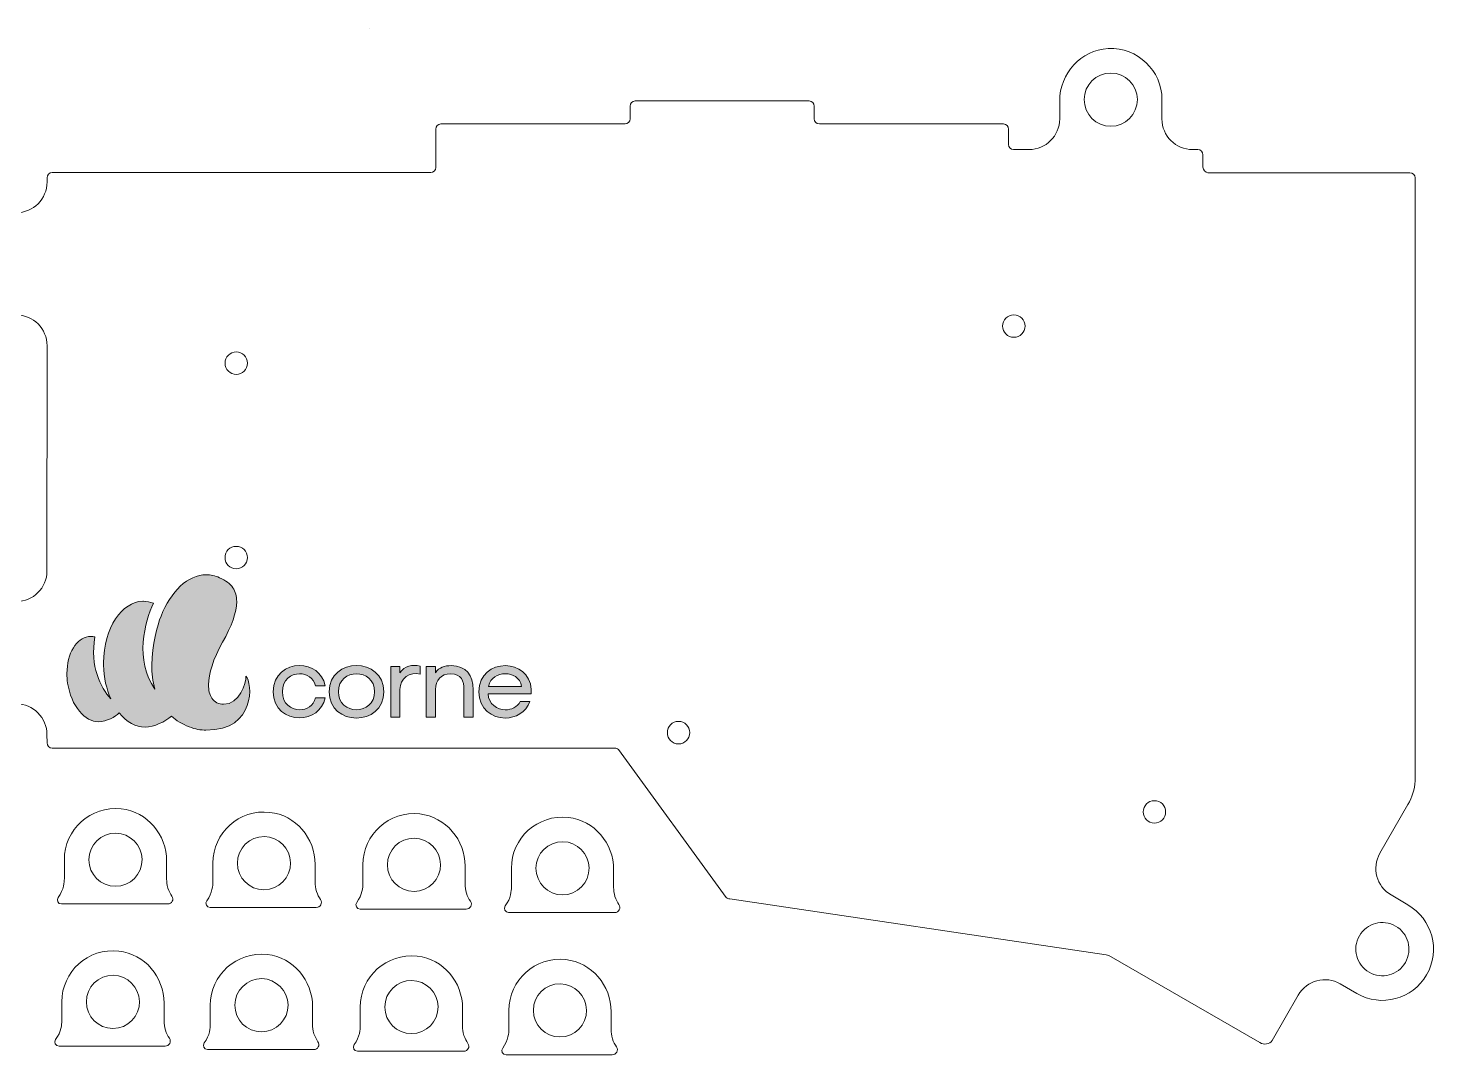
# Model space of a CAD drawing. Header units: inches. Extents: x -144 to 144, y -100 to 102.
# Drawn here: x 5.6 to 143.7, y 1.3 to 101.7 of the extents above; entities that cross this region are included whole.
import ezdxf

# ---------------------------------------------------------------- set-up
doc = ezdxf.new("R2010")
doc.units = ezdxf.units.IN
doc.header["$MEASUREMENT"] = 0
doc.layers.add('_U+5207_U+65AD_U+30D1_U+30B9', color=7, linetype='Continuous')
doc.layers.add('_U+5F6B_U+523B_U+30D1_U+30B9', color=7, linetype='Continuous')

# ---------------------------------------------------------------- blocks, each defined once
blk = doc.blocks.new('block 3')
at = {"layer": '_U+5F6B_U+523B_U+30D1_U+30B9', "true_color": 0xffffff}
h = blk.add_hatch(color=7, dxfattribs=at)
h.dxf.hatch_style = 2
edge = h.paths.add_edge_path()
edge.add_spline(control_points=[(34.59, 36.21), (34.35, 34.9), (33.23, 34.26), (32.11, 34.25), (30.82, 34.23), (29.52, 35.08), (29.52, 36.8), (29.52, 38.52), (30.81, 39.36), (32.1, 39.36), (33.22, 39.36), (34.35, 38.71), (34.59, 37.39), (34.59, 37.39), (33.67, 37.39), (33.67, 37.39), (33.45, 38.18), (32.78, 38.56), (32.1, 38.56), (31.27, 38.56), (30.42, 37.98), (30.42, 36.8), (30.42, 35.61), (31.26, 35.04), (32.11, 35.04), (32.79, 35.04), (33.45, 35.42), (33.67, 36.21), (33.67, 36.21), (34.59, 36.21), (34.59, 36.21)], knot_values=[0, 0, 0, 0, 1, 1, 1, 2, 2, 2, 3, 3, 3, 4, 4, 4, 5, 5, 5, 6, 6, 6, 7, 7, 7, 8, 8, 8, 9, 9, 9, 10, 10, 10, 10], degree=3, periodic=1)
h = blk.add_hatch(color=7, dxfattribs=at)
h.dxf.hatch_style = 2
edge = h.paths.add_edge_path()
edge.add_spline(control_points=[(37.65, 34.23), (36.31, 34.23), (34.99, 35.09), (34.99, 36.8), (34.99, 38.51), (36.33, 39.36), (37.67, 39.36), (39.01, 39.36), (40.33, 38.5), (40.33, 36.8), (40.33, 35.08), (38.99, 34.23), (37.65, 34.23)], knot_values=[0, 0, 0, 0, 1, 1, 1, 2, 2, 2, 3, 3, 3, 4, 4, 4, 4], degree=3, periodic=1)
edge = h.paths.add_edge_path()
edge.add_spline(control_points=[(37.65, 35.04), (38.54, 35.03), (39.44, 35.62), (39.44, 36.8), (39.44, 37.97), (38.55, 38.56), (37.67, 38.56), (36.78, 38.56), (35.89, 37.98), (35.89, 36.8), (35.89, 35.63), (36.77, 35.05), (37.65, 35.04)], knot_values=[0, 0, 0, 0, 1, 1, 1, 2, 2, 2, 3, 3, 3, 4, 4, 4, 4], degree=3, periodic=1)
h = blk.add_hatch(color=7, dxfattribs=at)
h.dxf.hatch_style = 2
edge = h.paths.add_edge_path()
edge.add_spline(control_points=[(41.91, 39.27), (41.91, 39.27), (41.91, 38.66), (41.91, 38.66), (42.38, 39.33), (43.11, 39.49), (43.9, 39.3), (43.9, 39.3), (43.9, 38.52), (43.9, 38.52), (42.88, 38.82), (41.91, 38.08), (41.91, 37.01), (41.91, 37.01), (41.91, 34.32), (41.91, 34.32), (41.91, 34.32), (41.02, 34.32), (41.02, 34.32), (41.02, 34.32), (41.02, 39.27), (41.02, 39.27), (41.02, 39.27), (41.91, 39.27), (41.91, 39.27)], knot_values=[0, 0, 0, 0, 1, 1, 1, 2, 2, 2, 3, 3, 3, 4, 4, 4, 5, 5, 5, 6, 6, 6, 7, 7, 7, 8, 8, 8, 8], degree=3, periodic=1)
h = blk.add_hatch(color=7, dxfattribs=at)
h.dxf.hatch_style = 2
edge = h.paths.add_edge_path()
edge.add_spline(control_points=[(45.39, 39.27), (45.39, 39.27), (45.39, 38.66), (45.39, 38.66), (45.75, 39.19), (46.28, 39.35), (46.91, 39.35), (48.42, 39.35), (49.06, 38.41), (49.06, 36.99), (49.06, 36.99), (49.06, 34.32), (49.06, 34.32), (49.06, 34.32), (48.17, 34.32), (48.17, 34.32), (48.17, 34.32), (48.17, 36.98), (48.17, 36.98), (48.17, 37.9), (47.93, 38.54), (46.88, 38.55), (45.92, 38.57), (45.39, 37.88), (45.39, 37.02), (45.39, 37.02), (45.39, 34.32), (45.39, 34.32), (45.39, 34.32), (44.49, 34.32), (44.49, 34.32), (44.49, 34.32), (44.49, 39.27), (44.49, 39.27), (44.49, 39.27), (45.39, 39.27), (45.39, 39.27)], knot_values=[0, 0, 0, 0, 1, 1, 1, 2, 2, 2, 3, 3, 3, 4, 4, 4, 5, 5, 5, 6, 6, 6, 7, 7, 7, 8, 8, 8, 9, 9, 9, 10, 10, 10, 11, 11, 11, 12, 12, 12, 12], degree=3, periodic=1)
h = blk.add_hatch(color=7, dxfattribs=at)
h.dxf.hatch_style = 2
edge = h.paths.add_edge_path()
edge.add_spline(control_points=[(54.73, 36.58), (54.73, 36.58), (50.54, 36.58), (50.54, 36.58), (50.54, 35.61), (51.46, 35.03), (52.21, 35.03), (52.82, 35.03), (53.39, 35.29), (53.68, 35.85), (53.68, 35.85), (54.61, 35.85), (54.61, 35.85), (54.23, 34.77), (53.21, 34.23), (52.2, 34.23), (50.93, 34.23), (49.64, 35.09), (49.64, 36.8), (49.64, 38.5), (50.91, 39.35), (52.22, 39.35), (53.45, 39.35), (54.65, 38.57), (54.75, 37.02), (54.77, 36.87), (54.76, 36.71), (54.73, 36.58)], knot_values=[0, 0, 0, 0, 1, 1, 1, 2, 2, 2, 3, 3, 3, 4, 4, 4, 5, 5, 5, 6, 6, 6, 7, 7, 7, 8, 8, 8, 9, 9, 9, 9], degree=3, periodic=1)
edge = h.paths.add_edge_path()
edge.add_spline(control_points=[(53.81, 37.32), (53.64, 38.21), (52.93, 38.56), (52.22, 38.56), (51.49, 38.56), (50.76, 38.2), (50.58, 37.32), (50.58, 37.32), (53.81, 37.32), (53.81, 37.32)], knot_values=[0, 0, 0, 0, 1, 1, 1, 2, 2, 2, 3, 3, 3, 3], degree=3, periodic=1)
at = {"layer": '_U+5F6B_U+523B_U+30D1_U+30B9', "lineweight": 0}
for points, knots in [([(34.59, 36.21), (34.35, 34.9), (33.23, 34.26), (32.11, 34.25), (30.82, 34.23), (29.52, 35.08), (29.52, 36.8), (29.52, 38.52), (30.81, 39.36), (32.1, 39.36), (33.22, 39.36), (34.35, 38.71), (34.59, 37.39), (34.59, 37.39), (33.67, 37.39), (33.67, 37.39), (33.45, 38.18), (32.78, 38.56), (32.1, 38.56), (31.27, 38.56), (30.42, 37.98), (30.42, 36.8), (30.42, 35.61), (31.26, 35.04), (32.11, 35.04), (32.79, 35.04), (33.45, 35.42), (33.67, 36.21), (33.67, 36.21), (34.59, 36.21), (34.59, 36.21)], [0, 0, 0, 0, 1, 1, 1, 2, 2, 2, 3, 3, 3, 4, 4, 4, 5, 5, 5, 6, 6, 6, 7, 7, 7, 8, 8, 8, 9, 9, 9, 10, 10, 10, 10]), ([(37.65, 34.23), (36.31, 34.23), (34.99, 35.09), (34.99, 36.8), (34.99, 38.51), (36.33, 39.36), (37.67, 39.36), (39.01, 39.36), (40.33, 38.5), (40.33, 36.8), (40.33, 35.08), (38.99, 34.23), (37.65, 34.23)], [0, 0, 0, 0, 1, 1, 1, 2, 2, 2, 3, 3, 3, 4, 4, 4, 4]), ([(41.91, 39.27), (41.91, 39.27), (41.91, 38.66), (41.91, 38.66), (42.38, 39.33), (43.11, 39.49), (43.9, 39.3), (43.9, 39.3), (43.9, 38.52), (43.9, 38.52), (42.88, 38.82), (41.91, 38.08), (41.91, 37.01), (41.91, 37.01), (41.91, 34.32), (41.91, 34.32), (41.91, 34.32), (41.02, 34.32), (41.02, 34.32), (41.02, 34.32), (41.02, 39.27), (41.02, 39.27), (41.02, 39.27), (41.91, 39.27), (41.91, 39.27)], [0, 0, 0, 0, 1, 1, 1, 2, 2, 2, 3, 3, 3, 4, 4, 4, 5, 5, 5, 6, 6, 6, 7, 7, 7, 8, 8, 8, 8]), ([(45.39, 39.27), (45.39, 39.27), (45.39, 38.66), (45.39, 38.66), (45.75, 39.19), (46.28, 39.35), (46.91, 39.35), (48.42, 39.35), (49.06, 38.41), (49.06, 36.99), (49.06, 36.99), (49.06, 34.32), (49.06, 34.32), (49.06, 34.32), (48.17, 34.32), (48.17, 34.32), (48.17, 34.32), (48.17, 36.98), (48.17, 36.98), (48.17, 37.9), (47.93, 38.54), (46.88, 38.55), (45.92, 38.57), (45.39, 37.88), (45.39, 37.02), (45.39, 37.02), (45.39, 34.32), (45.39, 34.32), (45.39, 34.32), (44.49, 34.32), (44.49, 34.32), (44.49, 34.32), (44.49, 39.27), (44.49, 39.27), (44.49, 39.27), (45.39, 39.27), (45.39, 39.27)], [0, 0, 0, 0, 1, 1, 1, 2, 2, 2, 3, 3, 3, 4, 4, 4, 5, 5, 5, 6, 6, 6, 7, 7, 7, 8, 8, 8, 9, 9, 9, 10, 10, 10, 11, 11, 11, 12, 12, 12, 12]), ([(54.73, 36.58), (54.73, 36.58), (50.54, 36.58), (50.54, 36.58), (50.54, 35.61), (51.46, 35.03), (52.21, 35.03), (52.82, 35.03), (53.39, 35.29), (53.68, 35.85), (53.68, 35.85), (54.61, 35.85), (54.61, 35.85), (54.23, 34.77), (53.21, 34.23), (52.2, 34.23), (50.93, 34.23), (49.64, 35.09), (49.64, 36.8), (49.64, 38.5), (50.91, 39.35), (52.22, 39.35), (53.45, 39.35), (54.65, 38.57), (54.75, 37.02), (54.77, 36.87), (54.76, 36.71), (54.73, 36.58)], [0, 0, 0, 0, 1, 1, 1, 2, 2, 2, 3, 3, 3, 4, 4, 4, 5, 5, 5, 6, 6, 6, 7, 7, 7, 8, 8, 8, 9, 9, 9, 9]), ([(37.65, 35.04), (38.54, 35.03), (39.44, 35.62), (39.44, 36.8), (39.44, 37.97), (38.55, 38.56), (37.67, 38.56), (36.78, 38.56), (35.89, 37.98), (35.89, 36.8), (35.89, 35.63), (36.77, 35.05), (37.65, 35.04)], [0, 0, 0, 0, 1, 1, 1, 2, 2, 2, 3, 3, 3, 4, 4, 4, 4]), ([(53.81, 37.32), (53.64, 38.21), (52.93, 38.56), (52.22, 38.56), (51.49, 38.56), (50.76, 38.2), (50.58, 37.32), (50.58, 37.32), (53.81, 37.32), (53.81, 37.32)], [0, 0, 0, 0, 1, 1, 1, 2, 2, 2, 3, 3, 3, 3])]:
    blk.add_open_spline(points, degree=3, knots=knots, dxfattribs=at)
blk = doc.blocks.new('block 2')
at = {"layer": '_U+5F6B_U+523B_U+30D1_U+30B9', "true_color": 0xffffff}
h = blk.add_hatch(color=7, dxfattribs=at)
h.dxf.hatch_style = 2
edge = h.paths.add_edge_path()
edge.add_spline(control_points=[(26.86, 38.33), (26.87, 37.66), (26.24, 35.57), (24.66, 35.57), (24.21, 35.57), (23.78, 35.79), (23.53, 36.16), (23.29, 36.52), (23.2, 36.96), (23.2, 37.47), (23.21, 38.56), (23.65, 40), (24.56, 41.63), (25.46, 43.21), (25.96, 44.58), (25.95, 45.61), (25.95, 46.15), (25.82, 46.59), (25.57, 46.97), (25.31, 47.35), (24.9, 47.68), (24.28, 47.95), (23.82, 48.15), (23.38, 48.24), (22.97, 48.24), (22.07, 48.24), (21.21, 47.83), (20.44, 47.12), (19.68, 46.4), (19.02, 45.37), (18.56, 44.2), (18.19, 43.29), (17.65, 41.37), (17.65, 39.4), (17.65, 38.61), (17.75, 37.81), (17.95, 37.05), (15.94, 39.88), (16.97, 43.69), (17.81, 45.45), (17.49, 45.58), (17.16, 45.64), (16.83, 45.64), (16.81, 45.64), (16.79, 45.64), (16.77, 45.64), (15.77, 45.62), (14.82, 45), (14.1, 43.92), (13.39, 42.84), (12.93, 41.31), (12.94, 39.62), (12.94, 39.54), (12.94, 39.47), (12.94, 39.4), (12.96, 38.18), (13.22, 37.05), (13.64, 36.1), (12.65, 37.25), (11.58, 39.26), (12.09, 42.16), (11.96, 42.19), (11.83, 42.21), (11.7, 42.21), (11.7, 42.21), (11.7, 42.21), (11.7, 42.21), (11.62, 42.21), (11.54, 42.2), (11.46, 42.19), (10.89, 42.11), (10.38, 41.73), (9.98, 41.09), (9.59, 40.45), (9.35, 39.56), (9.35, 38.57), (9.35, 38.27), (9.37, 37.97), (9.42, 37.65), (9.58, 36.53), (10.02, 35.56), (10.58, 34.89), (11.14, 34.21), (11.8, 33.86), (12.42, 33.86), (13.29, 33.86), (14.03, 34.37), (14.47, 34.73), (15.19, 33.83), (16.08, 33.34), (16.99, 33.34), (17.93, 33.34), (18.91, 33.89), (19.58, 34.4), (20.04, 33.99), (20.6, 33.65), (21.3, 33.37), (21.89, 33.14), (22.44, 33.04), (22.95, 33.04), (27.9, 33.04), (27.47, 37.68), (26.86, 38.33)], knot_values=[0, 0, 0, 0, 1, 1, 1, 2, 2, 2, 3, 3, 3, 4, 4, 4, 5, 5, 5, 6, 6, 6, 7, 7, 7, 8, 8, 8, 9, 9, 9, 10, 10, 10, 11, 11, 11, 12, 12, 12, 13, 13, 13, 14, 14, 14, 15, 15, 15, 16, 16, 16, 17, 17, 17, 18, 18, 18, 19, 19, 19, 20, 20, 20, 21, 21, 21, 22, 22, 22, 23, 23, 23, 24, 24, 24, 25, 25, 25, 26, 26, 26, 27, 27, 27, 28, 28, 28, 29, 29, 29, 30, 30, 30, 31, 31, 31, 32, 32, 32, 33, 33, 33, 34, 34, 34, 34], degree=3, periodic=1)
at = {"layer": '_U+5F6B_U+523B_U+30D1_U+30B9', "lineweight": 0}
blk.add_open_spline([(26.86, 38.33), (26.87, 37.66), (26.24, 35.57), (24.66, 35.57), (24.21, 35.57), (23.78, 35.79), (23.53, 36.16), (23.29, 36.52), (23.2, 36.96), (23.2, 37.47), (23.21, 38.56), (23.65, 40), (24.56, 41.63), (25.46, 43.21), (25.96, 44.58), (25.95, 45.61), (25.95, 46.15), (25.82, 46.59), (25.57, 46.97), (25.31, 47.35), (24.9, 47.68), (24.28, 47.95), (23.82, 48.15), (23.38, 48.24), (22.97, 48.24), (22.07, 48.24), (21.21, 47.83), (20.44, 47.12), (19.68, 46.4), (19.02, 45.37), (18.56, 44.2), (18.19, 43.29), (17.65, 41.37), (17.65, 39.4), (17.65, 38.61), (17.75, 37.81), (17.95, 37.05), (15.94, 39.88), (16.97, 43.69), (17.81, 45.45), (17.49, 45.58), (17.16, 45.64), (16.83, 45.64), (16.81, 45.64), (16.79, 45.64), (16.77, 45.64), (15.77, 45.62), (14.82, 45), (14.1, 43.92), (13.39, 42.84), (12.93, 41.31), (12.94, 39.62), (12.94, 39.54), (12.94, 39.47), (12.94, 39.4), (12.96, 38.18), (13.22, 37.05), (13.64, 36.1), (12.65, 37.25), (11.58, 39.26), (12.09, 42.16), (11.96, 42.19), (11.83, 42.21), (11.7, 42.21), (11.7, 42.21), (11.7, 42.21), (11.7, 42.21), (11.62, 42.21), (11.54, 42.2), (11.46, 42.19), (10.89, 42.11), (10.38, 41.73), (9.98, 41.09), (9.59, 40.45), (9.35, 39.56), (9.35, 38.57), (9.35, 38.27), (9.37, 37.97), (9.42, 37.65), (9.58, 36.53), (10.02, 35.56), (10.58, 34.89), (11.14, 34.21), (11.8, 33.86), (12.42, 33.86), (13.29, 33.86), (14.03, 34.37), (14.47, 34.73), (15.19, 33.83), (16.08, 33.34), (16.99, 33.34), (17.93, 33.34), (18.91, 33.89), (19.58, 34.4), (20.04, 33.99), (20.6, 33.65), (21.3, 33.37), (21.89, 33.14), (22.44, 33.04), (22.95, 33.04), (27.9, 33.04), (27.47, 37.68), (26.86, 38.33)], degree=3, knots=[0, 0, 0, 0, 1, 1, 1, 2, 2, 2, 3, 3, 3, 4, 4, 4, 5, 5, 5, 6, 6, 6, 7, 7, 7, 8, 8, 8, 9, 9, 9, 10, 10, 10, 11, 11, 11, 12, 12, 12, 13, 13, 13, 14, 14, 14, 15, 15, 15, 16, 16, 16, 17, 17, 17, 18, 18, 18, 19, 19, 19, 20, 20, 20, 21, 21, 21, 22, 22, 22, 23, 23, 23, 24, 24, 24, 25, 25, 25, 26, 26, 26, 27, 27, 27, 28, 28, 28, 29, 29, 29, 30, 30, 30, 31, 31, 31, 32, 32, 32, 33, 33, 33, 34, 34, 34, 34], dxfattribs=at)
at = {"layer": '_U+5F6B_U+523B_U+30D1_U+30B9'}
blk.add_blockref('block 3', (0, 0), dxfattribs=at)
blk = doc.blocks.new('block 48')
at = {"layer": '_U+5207_U+65AD_U+30D1_U+30B9', "color": 1, "lineweight": 9, "true_color": 0xff0000}
blk.add_open_spline([(108.82, 94.68), (108.82, 96.12), (109.98, 97.28), (111.42, 97.28), (112.85, 97.28), (114.02, 96.12), (114.02, 94.68), (114.02, 93.25), (112.85, 92.08), (111.42, 92.08), (109.98, 92.08), (108.82, 93.25), (108.82, 94.68), (108.82, 94.68), (108.82, 94.68), (108.82, 94.68)], degree=3, knots=[0, 0, 0, 0, 1, 1, 1, 2, 2, 2, 3, 3, 3, 4, 4, 4, 5, 5, 5, 5], dxfattribs=at)
blk = doc.blocks.new('block 50')
at = {"layer": '_U+5207_U+65AD_U+30D1_U+30B9', "color": 1, "lineweight": 9, "true_color": 0xff0000}
blk.add_open_spline([(139.27, 13.89), (140.51, 13.17), (140.94, 11.58), (140.22, 10.33), (139.5, 9.09), (137.91, 8.66), (136.67, 9.38), (135.43, 10.1), (135, 11.69), (135.72, 12.93), (136.44, 14.18), (138.03, 14.6), (139.27, 13.89), (139.27, 13.89), (139.27, 13.89), (139.27, 13.89)], degree=3, knots=[0, 0, 0, 0, 1, 1, 1, 2, 2, 2, 3, 3, 3, 4, 4, 4, 5, 5, 5, 5], dxfattribs=at)
blk = doc.blocks.new('block 51')
at = {"layer": '_U+5207_U+65AD_U+30D1_U+30B9', "color": 1, "lineweight": 9, "true_color": 0xff0000}
blk.add_open_spline([(68.06, 32.8), (68.06, 33.41), (68.55, 33.9), (69.16, 33.9), (69.77, 33.9), (70.26, 33.41), (70.26, 32.8), (70.26, 32.19), (69.77, 31.7), (69.16, 31.7), (68.55, 31.7), (68.06, 32.19), (68.06, 32.8), (68.06, 32.8), (68.06, 32.8), (68.06, 32.8)], degree=3, knots=[0, 0, 0, 0, 1, 1, 1, 2, 2, 2, 3, 3, 3, 4, 4, 4, 5, 5, 5, 5], dxfattribs=at)
blk = doc.blocks.new('block 52')
at = {"layer": '_U+5207_U+65AD_U+30D1_U+30B9', "color": 1, "lineweight": 9, "true_color": 0xff0000}
blk.add_open_spline([(100.84, 72.55), (100.84, 73.15), (101.33, 73.65), (101.94, 73.65), (102.54, 73.65), (103.04, 73.15), (103.04, 72.55), (103.04, 71.94), (102.54, 71.45), (101.94, 71.45), (101.33, 71.45), (100.84, 71.94), (100.84, 72.55), (100.84, 72.55), (100.84, 72.55), (100.84, 72.55)], degree=3, knots=[0, 0, 0, 0, 1, 1, 1, 2, 2, 2, 3, 3, 3, 4, 4, 4, 5, 5, 5, 5], dxfattribs=at)
blk = doc.blocks.new('block 53')
at = {"layer": '_U+5207_U+65AD_U+30D1_U+30B9', "color": 1, "lineweight": 9, "true_color": 0xff0000}
blk.add_open_spline([(24.81, 68.92), (24.81, 69.53), (25.31, 70.02), (25.91, 70.02), (26.52, 70.02), (27.01, 69.53), (27.01, 68.92), (27.01, 68.32), (26.52, 67.82), (25.91, 67.82), (25.31, 67.82), (24.81, 68.32), (24.81, 68.92), (24.81, 68.92), (24.81, 68.92), (24.81, 68.92)], degree=3, knots=[0, 0, 0, 0, 1, 1, 1, 2, 2, 2, 3, 3, 3, 4, 4, 4, 5, 5, 5, 5], dxfattribs=at)
blk = doc.blocks.new('block 54')
at = {"layer": '_U+5207_U+65AD_U+30D1_U+30B9', "color": 1, "lineweight": 9, "true_color": 0xff0000}
blk.add_open_spline([(24.81, 49.91), (24.81, 50.52), (25.3, 51.01), (25.91, 51.01), (26.51, 51.01), (27.01, 50.52), (27.01, 49.91), (27.01, 49.3), (26.51, 48.81), (25.91, 48.81), (25.3, 48.81), (24.81, 49.3), (24.81, 49.91), (24.81, 49.91), (24.81, 49.91), (24.81, 49.91)], degree=3, knots=[0, 0, 0, 0, 1, 1, 1, 2, 2, 2, 3, 3, 3, 4, 4, 4, 5, 5, 5, 5], dxfattribs=at)
blk = doc.blocks.new('block 55')
at = {"layer": '_U+5207_U+65AD_U+30D1_U+30B9', "color": 1, "lineweight": 9, "true_color": 0xff0000}
blk.add_open_spline([(114.58, 25.05), (114.58, 25.65), (115.07, 26.15), (115.68, 26.15), (116.29, 26.15), (116.78, 25.65), (116.78, 25.05), (116.78, 24.44), (116.29, 23.95), (115.68, 23.95), (115.07, 23.95), (114.58, 24.44), (114.58, 25.05), (114.58, 25.05), (114.58, 25.05), (114.58, 25.05)], degree=3, knots=[0, 0, 0, 0, 1, 1, 1, 2, 2, 2, 3, 3, 3, 4, 4, 4, 5, 5, 5, 5], dxfattribs=at)
blk = doc.blocks.new('block 47')
at = {"layer": '_U+5207_U+65AD_U+30D1_U+30B9'}
for name in ['block 48', 'block 52', 'block 53', 'block 54', 'block 51', 'block 55', 'block 50']:
    blk.add_blockref(name, (0, 0), dxfattribs=at)
blk = doc.blocks.new('block 56')
at = {"layer": '_U+5207_U+65AD_U+30D1_U+30B9', "color": 1, "lineweight": 9, "true_color": 0xff0000}
blk.add_open_spline([(24.81, 49.91), (24.81, 50.52), (25.3, 51.01), (25.91, 51.01), (26.52, 51.01), (27.01, 50.52), (27.01, 49.91), (27.01, 49.3), (26.52, 48.81), (25.91, 48.81), (25.3, 48.81), (24.81, 49.3), (24.81, 49.91), (24.81, 49.91), (24.81, 49.91), (24.81, 49.91)], degree=3, knots=[0, 0, 0, 0, 1, 1, 1, 2, 2, 2, 3, 3, 3, 4, 4, 4, 5, 5, 5, 5], dxfattribs=at)
blk = doc.blocks.new('block 58')
at = {"layer": '_U+5207_U+65AD_U+30D1_U+30B9', "color": 1, "lineweight": 9, "true_color": 0xff0000}
blk.add_lwpolyline([(7.4, 49.02), (7.4, 49.02)], dxfattribs=at)
blk.add_open_spline([(140.46, 25.78), (140.46, 25.78), (137.73, 21.01), (137.73, 21.01), (136.91, 19.58), (137.4, 17.76), (138.82, 16.93), (138.82, 16.93), (140.47, 15.96), (140.47, 15.96), (140.47, 15.96), (140.47, 15.96), (140.47, 15.96), (142.86, 14.58), (143.68, 11.53), (142.3, 9.13), (140.92, 6.74), (137.86, 5.92), (135.47, 7.3), (135.47, 7.3), (133.86, 8.24), (133.86, 8.24), (132.42, 9.08), (130.58, 8.59), (129.75, 7.14), (129.75, 7.14), (127.21, 2.72), (127.21, 2.72), (126.93, 2.33), (126.39, 2.23), (125.99, 2.51), (125.99, 2.51), (111.24, 11), (111.24, 11), (111.15, 11.03), (111.06, 11.06), (110.96, 11.07), (110.96, 11.07), (74.17, 16.54), (74.17, 16.54), (74.04, 16.56), (73.92, 16.61), (73.82, 16.69), (73.82, 16.69), (63.27, 31.15), (63.27, 31.15), (63.18, 31.24), (63.05, 31.29), (62.92, 31.29), (62.92, 31.29), (26.92, 31.29), (26.92, 31.29), (26.92, 31.29), (24.92, 31.29), (24.92, 31.29), (24.92, 31.29), (7.91, 31.29), (7.91, 31.29), (7.64, 31.29), (7.41, 31.52), (7.41, 31.79), (7.41, 31.79), (7.4, 32.61), (7.4, 32.61), (7.4, 34.26), (6.06, 35.61), (4.4, 35.61), (4.4, 35.61), (2.52, 35.61), (2.52, 35.61), (2.52, 35.61), (2.52, 35.61), (2.52, 35.61), (-0.32, 35.61), (-2.61, 37.98), (-2.47, 40.85), (-2.35, 43.54), (-0.03, 45.61), (2.66, 45.61), (2.66, 45.61), (4.4, 45.61), (4.4, 45.61), (6.06, 45.61), (7.4, 46.95), (7.4, 48.61), (7.4, 48.61), (7.41, 70.63), (7.41, 70.63), (7.41, 72.29), (6.07, 73.63), (4.41, 73.63), (4.41, 73.63), (2.53, 73.63), (2.53, 73.63), (2.53, 73.63), (2.53, 73.63), (2.53, 73.63), (-0.31, 73.63), (-2.6, 76), (-2.47, 78.87), (-2.34, 81.56), (-0.02, 83.63), (2.67, 83.63), (2.67, 83.63), (4.41, 83.63), (4.41, 83.63), (6.07, 83.63), (7.41, 84.97), (7.41, 86.63), (7.41, 86.63), (7.41, 87.05), (7.41, 87.05), (7.41, 87.05), (7.41, 87.05), (7.41, 87.05), (7.41, 87.32), (7.64, 87.55), (7.91, 87.55), (7.91, 87.55), (24.92, 87.55), (24.92, 87.55), (24.92, 87.55), (26.92, 87.55), (26.92, 87.55), (26.92, 87.55), (44.92, 87.55), (44.92, 87.55), (45.19, 87.55), (45.42, 87.77), (45.42, 88.05), (45.42, 88.05), (45.42, 91.8), (45.42, 91.8), (45.42, 92.07), (45.64, 92.3), (45.92, 92.3), (45.92, 92.3), (63.92, 92.3), (63.92, 92.3), (64.19, 92.3), (64.42, 92.52), (64.42, 92.8), (64.42, 92.8), (64.42, 94.05), (64.42, 94.05), (64.42, 94.32), (64.64, 94.55), (64.92, 94.55), (64.92, 94.55), (81.92, 94.55), (81.92, 94.55), (82.2, 94.55), (82.42, 94.32), (82.42, 94.05), (82.42, 94.05), (82.42, 92.8), (82.42, 92.8), (82.42, 92.52), (82.64, 92.3), (82.92, 92.3), (82.92, 92.3), (100.92, 92.3), (100.92, 92.3), (101.2, 92.3), (101.42, 92.07), (101.42, 91.8), (101.42, 91.8), (101.42, 90.3), (101.42, 90.3), (101.42, 90.02), (101.64, 89.8), (101.92, 89.8), (101.92, 89.8), (103.42, 89.8), (103.42, 89.8), (105.07, 89.8), (106.42, 91.14), (106.42, 92.8), (106.42, 92.8), (106.42, 94.54), (106.42, 94.54), (106.42, 97.23), (108.49, 99.55), (111.17, 99.68), (114.05, 99.81), (116.42, 97.52), (116.42, 94.68), (116.42, 94.68), (116.42, 92.8), (116.42, 92.8), (116.42, 91.14), (117.76, 89.8), (119.41, 89.8), (119.41, 89.8), (119.92, 89.8), (119.92, 89.8), (120.2, 89.8), (120.42, 89.57), (120.42, 89.3), (120.42, 89.3), (120.42, 88.07), (120.42, 88.07), (120.45, 87.8), (120.65, 87.58), (120.92, 87.54), (120.92, 87.54), (140.67, 87.54), (140.67, 87.54), (140.95, 87.54), (141.17, 87.32), (141.17, 87.04), (141.17, 87.04), (141.17, 28.08), (141.17, 28.08), (141.13, 27.27), (140.88, 26.48), (140.46, 25.78)], degree=3, knots=[0, 0, 0, 0, 1, 1, 1, 2, 2, 2, 3, 3, 3, 4, 4, 4, 5, 5, 5, 6, 6, 6, 7, 7, 7, 8, 8, 8, 9, 9, 9, 10, 10, 10, 11, 11, 11, 12, 12, 12, 13, 13, 13, 14, 14, 14, 15, 15, 15, 16, 16, 16, 17, 17, 17, 18, 18, 18, 19, 19, 19, 20, 20, 20, 21, 21, 21, 22, 22, 22, 23, 23, 23, 24, 24, 24, 25, 25, 25, 26, 26, 26, 27, 27, 27, 28, 28, 28, 29, 29, 29, 30, 30, 30, 31, 31, 31, 32, 32, 32, 33, 33, 33, 34, 34, 34, 35, 35, 35, 36, 36, 36, 37, 37, 37, 38, 38, 38, 39, 39, 39, 40, 40, 40, 41, 41, 41, 42, 42, 42, 43, 43, 43, 44, 44, 44, 45, 45, 45, 46, 46, 46, 47, 47, 47, 48, 48, 48, 49, 49, 49, 50, 50, 50, 51, 51, 51, 52, 52, 52, 53, 53, 53, 54, 54, 54, 55, 55, 55, 56, 56, 56, 57, 57, 57, 58, 58, 58, 59, 59, 59, 60, 60, 60, 61, 61, 61, 62, 62, 62, 63, 63, 63, 64, 64, 64, 65, 65, 65, 66, 66, 66, 67, 67, 67, 68, 68, 68, 69, 69, 69, 70, 70, 70, 71, 71, 71, 72, 72, 72, 72], dxfattribs=at)
blk = doc.blocks.new('block 46')
at = {"layer": '_U+5207_U+65AD_U+30D1_U+30B9'}
for name in ['block 58', 'block 47', 'block 56']:
    blk.add_blockref(name, (0, 0), dxfattribs=at)
blk = doc.blocks.new('block 129')
at = {"layer": '_U+5207_U+65AD_U+30D1_U+30B9', "color": 1, "lineweight": 9, "true_color": 0xff0000}
blk.add_open_spline([(11.5, 20.38), (11.5, 21.83), (12.68, 23), (14.14, 22.98), (15.52, 22.96), (16.68, 21.8), (16.7, 20.42), (16.72, 18.96), (15.55, 17.78), (14.1, 17.78), (12.66, 17.78), (11.5, 18.94), (11.5, 20.38), (11.5, 20.38), (11.5, 20.38), (11.5, 20.38)], degree=3, knots=[0, 0, 0, 0, 1, 1, 1, 2, 2, 2, 3, 3, 3, 4, 4, 4, 5, 5, 5, 5], dxfattribs=at)
blk = doc.blocks.new('block 130')
at = {"layer": '_U+5207_U+65AD_U+30D1_U+30B9', "color": 1, "lineweight": 9, "true_color": 0xff0000}
blk.add_open_spline([(19.21, 16.05), (19.61, 16.05), (19.85, 16.5), (19.62, 16.82), (19.47, 17.04), (19.33, 17.3), (19.23, 17.6), (19.13, 17.93), (19.1, 18.24), (19.1, 18.49), (19.1, 18.49), (19.1, 20.25), (19.1, 20.25), (19.1, 22.81), (17.22, 25.07), (14.67, 25.35), (11.65, 25.68), (9.1, 23.33), (9.1, 20.38), (9.1, 20.38), (9.1, 18.5), (9.1, 18.5), (9.1, 18.24), (9.07, 17.45), (8.5, 16.7), (8.5, 16.7), (8.5, 16.7), (8.5, 16.7), (8.3, 16.43), (8.49, 16.05), (8.83, 16.05), (8.83, 16.05), (19.21, 16.05), (19.21, 16.05)], degree=3, knots=[0, 0, 0, 0, 1, 1, 1, 2, 2, 2, 3, 3, 3, 4, 4, 4, 5, 5, 5, 6, 6, 6, 7, 7, 7, 8, 8, 8, 9, 9, 9, 10, 10, 10, 11, 11, 11, 11], dxfattribs=at)
blk = doc.blocks.new('block 128')
at = {"layer": '_U+5207_U+65AD_U+30D1_U+30B9'}
for name in ['block 130', 'block 129']:
    blk.add_blockref(name, (0, 0), dxfattribs=at)
blk = doc.blocks.new('block 132')
at = {"layer": '_U+5207_U+65AD_U+30D1_U+30B9', "color": 1, "lineweight": 9, "true_color": 0xff0000}
blk.add_open_spline([(26.02, 20.04), (26.02, 21.49), (27.21, 22.66), (28.66, 22.64), (30.04, 22.62), (31.2, 21.46), (31.22, 20.08), (31.24, 18.63), (30.07, 17.44), (28.62, 17.44), (27.19, 17.44), (26.02, 18.61), (26.02, 20.04), (26.02, 20.04), (26.02, 20.04), (26.02, 20.04)], degree=3, knots=[0, 0, 0, 0, 1, 1, 1, 2, 2, 2, 3, 3, 3, 4, 4, 4, 5, 5, 5, 5], dxfattribs=at)
blk = doc.blocks.new('block 133')
at = {"layer": '_U+5207_U+65AD_U+30D1_U+30B9', "color": 1, "lineweight": 9, "true_color": 0xff0000}
blk.add_open_spline([(33.73, 15.71), (34.13, 15.71), (34.38, 16.16), (34.15, 16.49), (33.99, 16.71), (33.85, 16.97), (33.76, 17.27), (33.65, 17.6), (33.62, 17.91), (33.62, 18.16), (33.62, 18.16), (33.62, 19.91), (33.62, 19.91), (33.62, 22.48), (31.74, 24.73), (29.19, 25.01), (26.18, 25.35), (23.62, 22.99), (23.62, 20.04), (23.62, 20.04), (23.62, 18.16), (23.62, 18.16), (23.62, 17.91), (23.59, 17.12), (23.03, 16.37), (23.03, 16.37), (23.03, 16.37), (23.03, 16.37), (22.83, 16.1), (23.02, 15.72), (23.35, 15.72), (23.35, 15.72), (33.73, 15.71), (33.73, 15.71)], degree=3, knots=[0, 0, 0, 0, 1, 1, 1, 2, 2, 2, 3, 3, 3, 4, 4, 4, 5, 5, 5, 6, 6, 6, 7, 7, 7, 8, 8, 8, 9, 9, 9, 10, 10, 10, 11, 11, 11, 11], dxfattribs=at)
blk = doc.blocks.new('block 131')
at = {"layer": '_U+5207_U+65AD_U+30D1_U+30B9'}
for name in ['block 133', 'block 132']:
    blk.add_blockref(name, (0, 0), dxfattribs=at)
blk = doc.blocks.new('block 135')
at = {"layer": '_U+5207_U+65AD_U+30D1_U+30B9', "color": 1, "lineweight": 9, "true_color": 0xff0000}
blk.add_open_spline([(40.69, 19.88), (40.69, 21.33), (41.87, 22.5), (43.32, 22.48), (44.7, 22.46), (45.87, 21.3), (45.88, 19.91), (45.91, 18.46), (44.73, 17.28), (43.29, 17.28), (41.85, 17.28), (40.69, 18.44), (40.69, 19.88), (40.69, 19.88), (40.69, 19.88), (40.69, 19.88)], degree=3, knots=[0, 0, 0, 0, 1, 1, 1, 2, 2, 2, 3, 3, 3, 4, 4, 4, 5, 5, 5, 5], dxfattribs=at)
blk = doc.blocks.new('block 136')
at = {"layer": '_U+5207_U+65AD_U+30D1_U+30B9', "color": 1, "lineweight": 9, "true_color": 0xff0000}
blk.add_open_spline([(48.39, 15.55), (48.79, 15.55), (49.04, 15.99), (48.81, 16.32), (48.65, 16.54), (48.52, 16.8), (48.42, 17.1), (48.31, 17.43), (48.28, 17.74), (48.29, 17.99), (48.29, 17.99), (48.29, 19.75), (48.29, 19.75), (48.29, 22.31), (46.4, 24.56), (43.85, 24.85), (40.84, 25.18), (38.29, 22.83), (38.29, 19.88), (38.29, 19.88), (38.29, 18), (38.29, 18), (38.28, 17.74), (38.25, 16.95), (37.69, 16.2), (37.69, 16.2), (37.69, 16.2), (37.69, 16.2), (37.49, 15.93), (37.68, 15.55), (38.02, 15.55), (38.02, 15.55), (48.39, 15.55), (48.39, 15.55)], degree=3, knots=[0, 0, 0, 0, 1, 1, 1, 2, 2, 2, 3, 3, 3, 4, 4, 4, 5, 5, 5, 6, 6, 6, 7, 7, 7, 8, 8, 8, 9, 9, 9, 10, 10, 10, 11, 11, 11, 11], dxfattribs=at)
blk = doc.blocks.new('block 134')
at = {"layer": '_U+5207_U+65AD_U+30D1_U+30B9'}
for name in ['block 136', 'block 135']:
    blk.add_blockref(name, (0, 0), dxfattribs=at)
blk = doc.blocks.new('block 138')
at = {"layer": '_U+5207_U+65AD_U+30D1_U+30B9', "color": 1, "lineweight": 9, "true_color": 0xff0000}
blk.add_open_spline([(55.21, 19.54), (55.21, 20.99), (56.39, 22.16), (57.85, 22.14), (59.23, 22.12), (60.39, 20.96), (60.41, 19.58), (60.43, 18.13), (59.26, 16.94), (57.81, 16.94), (56.37, 16.94), (55.21, 18.11), (55.21, 19.54), (55.21, 19.54), (55.21, 19.54), (55.21, 19.54)], degree=3, knots=[0, 0, 0, 0, 1, 1, 1, 2, 2, 2, 3, 3, 3, 4, 4, 4, 5, 5, 5, 5], dxfattribs=at)
blk = doc.blocks.new('block 139')
at = {"layer": '_U+5207_U+65AD_U+30D1_U+30B9', "color": 1, "lineweight": 9, "true_color": 0xff0000}
blk.add_open_spline([(62.92, 15.21), (63.32, 15.21), (63.56, 15.66), (63.33, 15.99), (63.18, 16.21), (63.04, 16.47), (62.94, 16.77), (62.84, 17.1), (62.81, 17.41), (62.81, 17.66), (62.81, 17.66), (62.81, 19.41), (62.81, 19.41), (62.81, 21.98), (60.93, 24.23), (58.38, 24.51), (55.36, 24.84), (52.81, 22.49), (52.81, 19.54), (52.81, 19.54), (52.81, 17.66), (52.81, 17.66), (52.81, 17.41), (52.78, 16.62), (52.21, 15.87), (52.21, 15.87), (52.21, 15.87), (52.21, 15.87), (52.01, 15.6), (52.2, 15.21), (52.54, 15.21), (52.54, 15.21), (62.92, 15.21), (62.92, 15.21)], degree=3, knots=[0, 0, 0, 0, 1, 1, 1, 2, 2, 2, 3, 3, 3, 4, 4, 4, 5, 5, 5, 6, 6, 6, 7, 7, 7, 8, 8, 8, 9, 9, 9, 10, 10, 10, 11, 11, 11, 11], dxfattribs=at)
blk = doc.blocks.new('block 137')
at = {"layer": '_U+5207_U+65AD_U+30D1_U+30B9'}
for name in ['block 139', 'block 138']:
    blk.add_blockref(name, (0, 0), dxfattribs=at)
blk = doc.blocks.new('block 141')
at = {"layer": '_U+5207_U+65AD_U+30D1_U+30B9', "color": 1, "lineweight": 9, "true_color": 0xff0000}
blk.add_open_spline([(11.25, 6.48), (11.25, 7.93), (12.43, 9.1), (13.89, 9.08), (15.27, 9.06), (16.43, 7.9), (16.45, 6.52), (16.47, 5.06), (15.3, 3.88), (13.85, 3.88), (12.41, 3.88), (11.25, 5.04), (11.25, 6.48), (11.25, 6.48), (11.25, 6.48), (11.25, 6.48)], degree=3, knots=[0, 0, 0, 0, 1, 1, 1, 2, 2, 2, 3, 3, 3, 4, 4, 4, 5, 5, 5, 5], dxfattribs=at)
blk = doc.blocks.new('block 142')
at = {"layer": '_U+5207_U+65AD_U+30D1_U+30B9', "color": 1, "lineweight": 9, "true_color": 0xff0000}
blk.add_open_spline([(18.96, 2.15), (19.36, 2.15), (19.6, 2.6), (19.37, 2.92), (19.22, 3.14), (19.08, 3.4), (18.99, 3.7), (18.88, 4.04), (18.85, 4.34), (18.85, 4.6), (18.85, 4.6), (18.85, 6.35), (18.85, 6.35), (18.85, 8.92), (16.97, 11.17), (14.42, 11.45), (11.4, 11.78), (8.85, 9.43), (8.85, 6.48), (8.85, 6.48), (8.85, 4.6), (8.85, 4.6), (8.85, 4.34), (8.82, 3.56), (8.25, 2.8), (8.25, 2.8), (8.25, 2.8), (8.25, 2.8), (8.05, 2.53), (8.24, 2.15), (8.58, 2.15), (8.58, 2.15), (18.96, 2.15), (18.96, 2.15)], degree=3, knots=[0, 0, 0, 0, 1, 1, 1, 2, 2, 2, 3, 3, 3, 4, 4, 4, 5, 5, 5, 6, 6, 6, 7, 7, 7, 8, 8, 8, 9, 9, 9, 10, 10, 10, 11, 11, 11, 11], dxfattribs=at)
blk = doc.blocks.new('block 140')
at = {"layer": '_U+5207_U+65AD_U+30D1_U+30B9'}
for name in ['block 142', 'block 141']:
    blk.add_blockref(name, (0, 0), dxfattribs=at)
blk = doc.blocks.new('block 144')
at = {"layer": '_U+5207_U+65AD_U+30D1_U+30B9', "color": 1, "lineweight": 9, "true_color": 0xff0000}
blk.add_open_spline([(25.77, 6.15), (25.77, 7.59), (26.96, 8.77), (28.41, 8.75), (29.79, 8.73), (30.95, 7.56), (30.97, 6.18), (30.99, 4.73), (29.82, 3.55), (28.37, 3.55), (26.94, 3.55), (25.77, 4.71), (25.77, 6.15), (25.77, 6.15), (25.77, 6.15), (25.77, 6.15)], degree=3, knots=[0, 0, 0, 0, 1, 1, 1, 2, 2, 2, 3, 3, 3, 4, 4, 4, 5, 5, 5, 5], dxfattribs=at)
blk = doc.blocks.new('block 145')
at = {"layer": '_U+5207_U+65AD_U+30D1_U+30B9', "color": 1, "lineweight": 9, "true_color": 0xff0000}
blk.add_open_spline([(33.48, 1.81), (33.88, 1.81), (34.13, 2.26), (33.9, 2.59), (33.74, 2.81), (33.6, 3.07), (33.51, 3.37), (33.4, 3.7), (33.37, 4.01), (33.37, 4.26), (33.37, 4.26), (33.37, 6.01), (33.37, 6.01), (33.37, 8.58), (31.49, 10.83), (28.94, 11.11), (25.93, 11.45), (23.37, 9.09), (23.37, 6.15), (23.37, 6.15), (23.37, 4.26), (23.37, 4.26), (23.37, 4.01), (23.34, 3.22), (22.78, 2.47), (22.78, 2.47), (22.78, 2.47), (22.78, 2.47), (22.58, 2.2), (22.77, 1.82), (23.1, 1.82), (23.1, 1.82), (33.48, 1.81), (33.48, 1.81)], degree=3, knots=[0, 0, 0, 0, 1, 1, 1, 2, 2, 2, 3, 3, 3, 4, 4, 4, 5, 5, 5, 6, 6, 6, 7, 7, 7, 8, 8, 8, 9, 9, 9, 10, 10, 10, 11, 11, 11, 11], dxfattribs=at)
blk = doc.blocks.new('block 143')
at = {"layer": '_U+5207_U+65AD_U+30D1_U+30B9'}
for name in ['block 145', 'block 144']:
    blk.add_blockref(name, (0, 0), dxfattribs=at)
blk = doc.blocks.new('block 147')
at = {"layer": '_U+5207_U+65AD_U+30D1_U+30B9', "color": 1, "lineweight": 9, "true_color": 0xff0000}
blk.add_open_spline([(40.44, 5.98), (40.44, 7.43), (41.62, 8.6), (43.07, 8.58), (44.45, 8.56), (45.62, 7.4), (45.64, 6.02), (45.66, 4.56), (44.48, 3.38), (43.04, 3.38), (41.6, 3.38), (40.44, 4.54), (40.44, 5.98), (40.44, 5.98), (40.44, 5.98), (40.44, 5.98)], degree=3, knots=[0, 0, 0, 0, 1, 1, 1, 2, 2, 2, 3, 3, 3, 4, 4, 4, 5, 5, 5, 5], dxfattribs=at)
blk = doc.blocks.new('block 148')
at = {"layer": '_U+5207_U+65AD_U+30D1_U+30B9', "color": 1, "lineweight": 9, "true_color": 0xff0000}
blk.add_open_spline([(48.14, 1.65), (48.54, 1.65), (48.79, 2.1), (48.56, 2.42), (48.4, 2.64), (48.27, 2.9), (48.17, 3.2), (48.07, 3.53), (48.04, 3.84), (48.04, 4.09), (48.04, 4.09), (48.04, 5.85), (48.04, 5.85), (48.04, 8.41), (46.16, 10.67), (43.61, 10.95), (40.59, 11.28), (38.04, 8.93), (38.04, 5.98), (38.04, 5.98), (38.04, 4.1), (38.04, 4.1), (38.04, 3.84), (38, 3.06), (37.44, 2.3), (37.44, 2.3), (37.44, 2.3), (37.44, 2.3), (37.24, 2.03), (37.43, 1.65), (37.77, 1.65), (37.77, 1.65), (48.14, 1.65), (48.14, 1.65)], degree=3, knots=[0, 0, 0, 0, 1, 1, 1, 2, 2, 2, 3, 3, 3, 4, 4, 4, 5, 5, 5, 6, 6, 6, 7, 7, 7, 8, 8, 8, 9, 9, 9, 10, 10, 10, 11, 11, 11, 11], dxfattribs=at)
blk = doc.blocks.new('block 146')
at = {"layer": '_U+5207_U+65AD_U+30D1_U+30B9'}
for name in ['block 148', 'block 147']:
    blk.add_blockref(name, (0, 0), dxfattribs=at)
blk = doc.blocks.new('block 150')
at = {"layer": '_U+5207_U+65AD_U+30D1_U+30B9', "color": 1, "lineweight": 9, "true_color": 0xff0000}
blk.add_open_spline([(54.96, 5.65), (54.96, 7.09), (56.14, 8.27), (57.6, 8.24), (58.98, 8.23), (60.14, 7.06), (60.16, 5.68), (60.18, 4.23), (59.01, 3.05), (57.56, 3.05), (56.12, 3.05), (54.96, 4.21), (54.96, 5.65), (54.96, 5.65), (54.96, 5.65), (54.96, 5.65)], degree=3, knots=[0, 0, 0, 0, 1, 1, 1, 2, 2, 2, 3, 3, 3, 4, 4, 4, 5, 5, 5, 5], dxfattribs=at)
blk = doc.blocks.new('block 151')
at = {"layer": '_U+5207_U+65AD_U+30D1_U+30B9', "color": 1, "lineweight": 9, "true_color": 0xff0000}
blk.add_open_spline([(62.67, 1.31), (63.07, 1.31), (63.31, 1.76), (63.09, 2.09), (62.93, 2.31), (62.79, 2.57), (62.7, 2.87), (62.59, 3.2), (62.56, 3.51), (62.56, 3.76), (62.56, 3.76), (62.56, 5.51), (62.56, 5.51), (62.56, 8.08), (60.68, 10.33), (58.13, 10.61), (55.11, 10.95), (52.56, 8.59), (52.56, 5.65), (52.56, 5.65), (52.56, 3.76), (52.56, 3.76), (52.56, 3.51), (52.53, 2.72), (51.96, 1.97), (51.96, 1.97), (51.96, 1.97), (51.96, 1.97), (51.76, 1.7), (51.95, 1.32), (52.29, 1.32), (52.29, 1.32), (62.67, 1.31), (62.67, 1.31)], degree=3, knots=[0, 0, 0, 0, 1, 1, 1, 2, 2, 2, 3, 3, 3, 4, 4, 4, 5, 5, 5, 6, 6, 6, 7, 7, 7, 8, 8, 8, 9, 9, 9, 10, 10, 10, 11, 11, 11, 11], dxfattribs=at)
blk = doc.blocks.new('block 149')
at = {"layer": '_U+5207_U+65AD_U+30D1_U+30B9'}
for name in ['block 151', 'block 150']:
    blk.add_blockref(name, (0, 0), dxfattribs=at)

msp = doc.modelspace()

# ---------------------------------------------------------------- linework, layer by layer
at = {"layer": '_U+5207_U+65AD_U+30D1_U+30B9', "color": 1, "lineweight": 9, "true_color": 0xff0000}
msp.add_lwpolyline([(38.96, 101.66), (38.96, 101.66)], dxfattribs=at)

# ---------------------------------------------------------------- block references
at = {"layer": '_U+5207_U+65AD_U+30D1_U+30B9'}
for name in ['block 46', 'block 128', 'block 131', 'block 134', 'block 137', 'block 140', 'block 143', 'block 146', 'block 149']:
    msp.add_blockref(name, (0, 0), dxfattribs=at)
at = {"layer": '_U+5F6B_U+523B_U+30D1_U+30B9'}
msp.add_blockref('block 2', (0, 0), dxfattribs=at)

doc.saveas('drawing.dxf')
